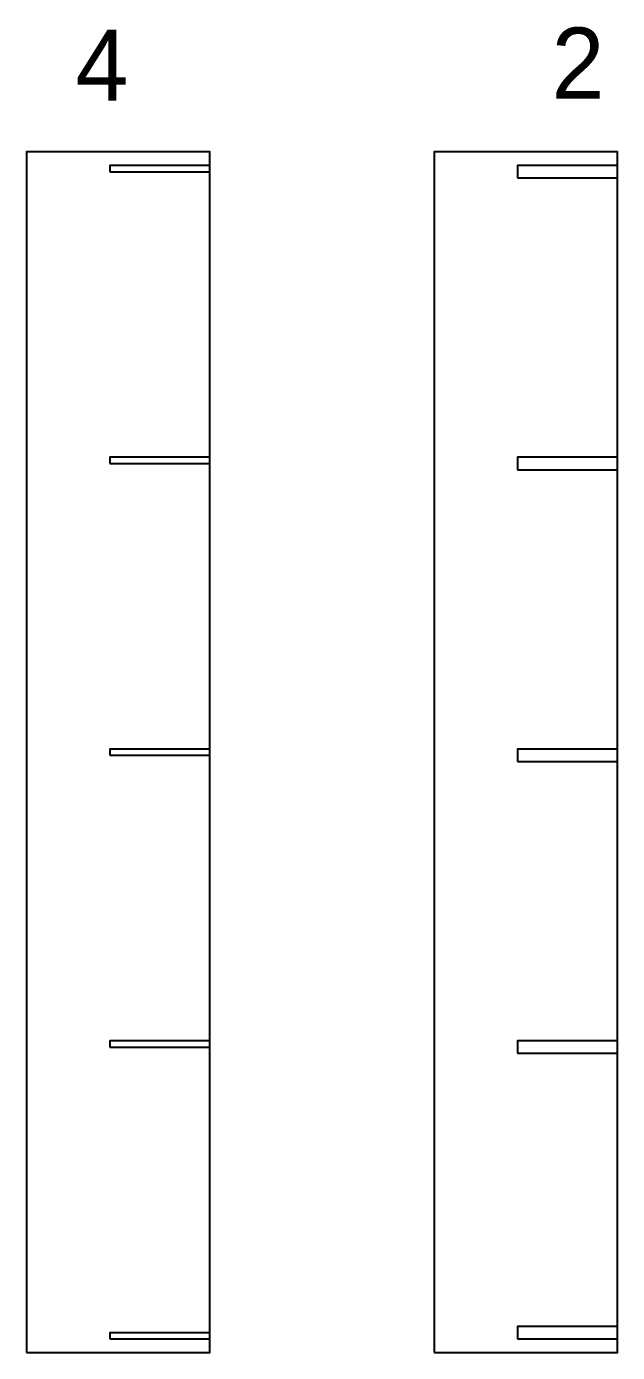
# Model space of a CAD drawing. Header units: inches. Extents: x -269 to 1350, y -37 to 699.
# Drawn here: x 1002.6 to 1038.1, y 275.6 to 355.1 of the extents above; entities that cross this region are included whole.
import ezdxf

# ---------------------------------------------------------------- set-up
doc = ezdxf.new("R2010")
doc.units = ezdxf.units.IN
doc.header["$MEASUREMENT"] = 0

msp = doc.modelspace()

# ---------------------------------------------------------------- linework, layer by layer
for points in [[(1002.622871, 275.588645), (1013.622871, 275.588645), (1013.622871, 347.588645), (1002.622871, 347.588645)], [(1027.081181, 275.588645), (1038.081181, 275.588645), (1038.081181, 347.588645), (1027.081181, 347.588645)], [(1007.622871, 346.403645), (1013.622871, 346.403645), (1013.622871, 346.773645), (1007.622871, 346.773645)], [(1032.081181, 346.033645), (1038.081181, 346.033645), (1038.081181, 346.773645), (1032.081181, 346.773645)], [(1007.622871, 328.903645), (1013.622871, 328.903645), (1013.622871, 329.273645), (1007.622871, 329.273645)], [(1032.081181, 328.533645), (1038.081181, 328.533645), (1038.081181, 329.273645), (1032.081181, 329.273645)], [(1007.622871, 311.403645), (1013.622871, 311.403645), (1013.622871, 311.773645), (1007.622871, 311.773645)], [(1032.081181, 311.033645), (1038.081181, 311.033645), (1038.081181, 311.773645), (1032.081181, 311.773645)], [(1013.622871, 311.588645), (1013.622871, 311.588645), (1013.622871, 311.588645), (1013.622871, 311.588645)], [(1038.081181, 311.588645), (1038.081181, 311.588645), (1038.081181, 311.588645), (1038.081181, 311.588645)], [(1007.622871, 293.903645), (1013.622871, 293.903645), (1013.622871, 294.273645), (1007.622871, 294.273645)], [(1032.081181, 293.533645), (1038.081181, 293.533645), (1038.081181, 294.273645), (1032.081181, 294.273645)], [(1007.622871, 276.403645), (1013.622871, 276.403645), (1013.622871, 276.773645), (1007.622871, 276.773645)], [(1032.081181, 276.403645), (1038.081181, 276.403645), (1038.081181, 277.143645), (1032.081181, 277.143645)]]:
    msp.add_lwpolyline(points, close=True)

# ---------------------------------------------------------------- texts
for s, p in [('4', (1005.560005, 350.662724)), ('2', (1034.126578, 350.781224))]:
    msp.add_text(s, height=4.265945).set_placement(p)

doc.saveas('drawing.dxf')
